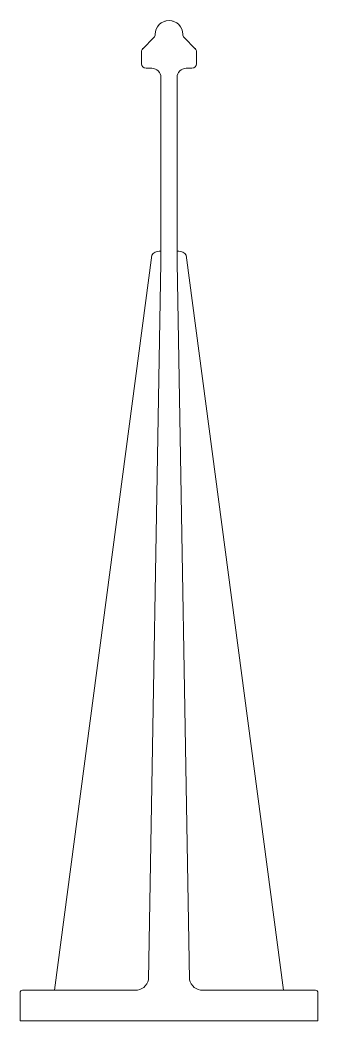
# Model space of a CAD drawing. Header units: metres. Extents: x -33 to 32, y 0 to 219.
import ezdxf

# ---------------------------------------------------------------- set-up
doc = ezdxf.new("R2010")
doc.units = ezdxf.units.M
doc.layers.add('A-DETL-GENF', color=92, linetype='Continuous', lineweight=18)

# ---------------------------------------------------------------- blocks, each defined once
blk = doc.blocks.new('47 Kalzip_kunststof-klip_ - E160-701316-00_0 Basismaterialen')
at = {"layer": 'A-DETL-GENF'}
for p, q in [((-3.29, 214.86), (-5.71, 212.44)), ((5.71, 212.44), (3.29, 214.86)), ((-6, 211.74), (-6, 209.15)), ((6, 209.15), (6, 211.74)), ((-5, 208.15), (-3.75, 208.15)), ((3.75, 208.15), (5, 208.15)), ((-1.75, 206.15), (-1.75, 165.69)), ((1.75, 165.69), (1.75, 206.15)), ((-3.75, 167.35), (-25, 6.7)), ((-1.75, 168.2), (-2.11, 168.2)), ((2.11, 168.2), (1.75, 168.2)), ((25, 6.7), (3.75, 167.35)), ((-1.75, 165.69), (-4.47, 9.02)), ((4.47, 9.02), (1.75, 165.69)), ((-7.39, 6.7), (-32, 6.7)), ((32, 6.7), (7.39, 6.7)), ((-32.5, 6.2), (-32.5, 0)), ((32.5, 0), (32.5, 6.2)), ((-32.5, 0), (32.5, 0))]:
    blk.add_line(p, q, dxfattribs=at)
for centre, radius, start, end in [((0, 215.57), 3, 360, 180), ((0, 215.57), 3, 142.3157, 145.4331), ((0, 215.57), 3, 105.076, 108), ((0, 215.57), 3, 72, 74.924), ((0, 215.57), 3, 34.5669, 37.6843), ((-4, 215.57), 1, 315, 0), ((4, 215.57), 1, 180, 225), ((-5, 211.74), 1, 135, 180), ((5, 211.74), 1, 360, 45), ((-5, 209.15), 1, 180, 270), ((-3.75, 206.15), 2, 0.081, 90), ((-3.75, 206.15), 2, 0.081, 90), ((3.75, 206.15), 2, 90, 180), ((3.75, 206.15), 2, 90, 180), ((5, 209.15), 1, 270, 360), ((-2.11, 166.2), 2, 90, 145.0002), ((2.11, 166.2), 2, 34.9998, 90), ((-7.39, 9.7), 3, 270, 346.874), ((7.39, 9.7), 3, 193.126, 270), ((-32, 6.2), 0.5, 90, 180), ((32, 6.2), 0.5, 0, 90)]:
    blk.add_arc(centre, radius, start, end, dxfattribs=at)

msp = doc.modelspace()

# ---------------------------------------------------------------- block references
msp.add_blockref('47 Kalzip_kunststof-klip_ - E160-701316-00_0 Basismaterialen', (0, 0))

doc.saveas('drawing.dxf')
